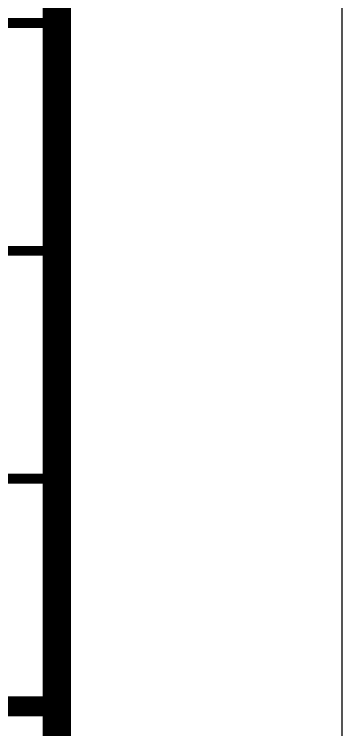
# Model space of a CAD drawing. Extents: x -518115 to 790560, y -210384 to 1628073.
# Drawn here: x 489265 to 490414, y -121909 to -119395 of the extents above; entities that cross this region are included whole.
import ezdxf

# ---------------------------------------------------------------- set-up
doc = ezdxf.new("R2010")
doc.units = 0
doc.header["$LTSCALE"] = 1000
doc.header["$MEASUREMENT"] = 0
doc.layers.add('yichutu', color=7, linetype='Continuous', true_color=0xffffff, plot=False)
doc.layers.add('图框', color=140, linetype='Continuous')

# ---------------------------------------------------------------- blocks, each defined once
blk = doc.blocks.new('yct-841-594-84100-59399.9999999999-100-1000.0')
at = {"layer": 'yichutu', "color": 7, "true_color": 0xffffff}
blk.add_lwpolyline([(0, 0), (0, 59400), (84100, 59400), (84100, 0)], close=True, dxfattribs=at)
blk = doc.blocks.new('TK')
at = {"layer": '图框'}
blk.add_lwpolyline([(465375, 548713.7), (549475, 548713.7), (549475, 489313.7), (465375, 489313.7)], close=True, dxfattribs=at)
blk.add_lwpolyline([(465375, 548713.7), (549475, 548713.7), (549475, 489313.7), (465375, 489313.7)], close=True, dxfattribs=at)
at = {"layer": '图框', "const_width": 100}
blk.add_lwpolyline([(548475, 490313.7), (548475, 547713.7), (467875, 547713.7), (467875, 490313.7)], close=True, dxfattribs=at)
at = {"layer": '图框'}
for points, const_width in [([(541480, 499514), (548480, 499514)], 35), ([(541480, 498714), (548480, 498714)], 35), ([(541480, 497914), (548480, 497914)], 35), ([(541480, 497114), (548480, 497114)], 70)]:
    blk.add_lwpolyline(points, dxfattribs=dict(at, const_width=const_width))

msp = doc.modelspace()

# ---------------------------------------------------------------- block references
msp.add_blockref('TK', (-59060.9, -618940.3))
at = {"layer": 'yichutu'}
msp.add_blockref('yct-841-594-84100-59399.9999999999-100-1000.0', (406314.1, -129626.6), dxfattribs=at)

doc.saveas('drawing.dxf')
